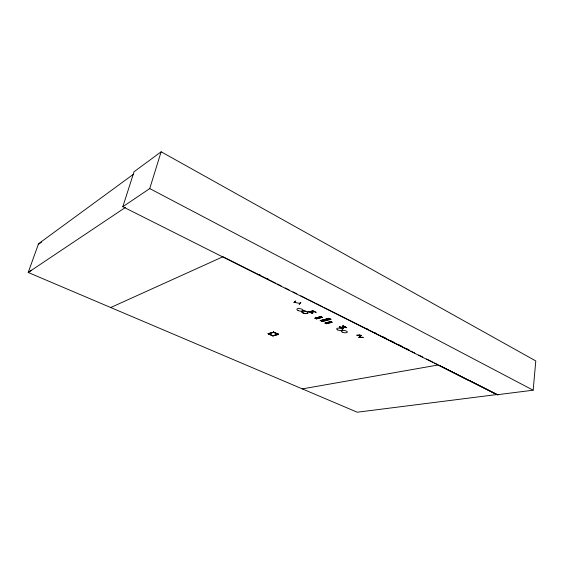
<?xml version="1.0" encoding="UTF-8"?>
<svg xmlns="http://www.w3.org/2000/svg" width="564" height="564" viewBox="0 0 564 564"><rect width="100%" height="100%" fill="white"/><g stroke="black" fill="none" stroke-linecap="round" stroke-linejoin="round"><path stroke-width="0.85" d="M363.265 337.455L358.598 337.272L363.188 337.293M533.149 390.203L535.8 360.946L161.142 151.786L134.063 171.745L122.811 206.741L497.222 394.737L533.149 390.203L149.742 188.573L122.811 206.741M273.547 332.083L278.644 334.339L272.927 335.94L268.02 333.691L273.723 332.104M497.222 394.737L469.452 380.531M468.649 380.39L439.173 365.324L440.745 366.114M361.383 335.39L356.695 335.199L361.298 335.256M359.43 335.087L359.36 335.573L359.197 335.087M359.374 335.531L359.268 335.108M342.834 325.703L346.585 327.557M343.286 328.41L339.331 326.789M344.505 326.528L341.206 327.388M341.622 327.592L344.921 326.739M315.981 312.273L312.04 310.475M308.783 311.307L312.752 313.224M310.567 312.146L313.788 311.187M314.226 311.561L311.004 312.364M295.014 301.359C293.781 303.235 301.409 303.277 299.442 303.192M295.134 301.373L294.958 301.923L295.55 301.507M295.374 301.952L295.571 301.528M278.094 334.198L272.729 335.686M278.602 334.346L272.934 335.784M273.787 332.288L268.33 333.817L273.787 332.274M273.159 335.862L268.069 333.592L272.983 335.869M359 335.354L360.798 337.307M149.742 188.573L161.142 151.786M273.279 332.161L278.193 334.445M308.741 311.455L312.534 313.464M293.872 302.607L295.642 301.007L294.14 302.699M313.718 311.335L310.306 312.23M312.061 311.92L312.456 312.111M312.033 311.955L312.667 311.984L312.244 311.829M299.139 304.151L300.894 302.572M343.307 327.31L342.933 327.127M38.246 244.543L41.546 242.069M133.372 174.304L38.542 243.74L28.2 272.475L357.231 412.214L497.11 394.518M312.682 312.047L312.322 311.85M31.45 270.241L28.2 272.475L125.497 207.397M326.098 323.722L332.288 322.284M331.033 321.649L324.934 323.137L330.962 321.543M329.517 318.406L320.105 320.662L329.038 318.279M330.673 318.998L321.769 321.388M322.136 321.572L331.146 319.351M315.918 318.723L322.002 317.208L316.044 318.723M316.27 318.829L322.255 317.335L321.804 317.116M320.789 316.608C302.981 321.684 333.345 313.351 315.339 318.441L314.895 318.216L320.902 316.587M360.96 337.307L359.162 335.354M110.558 307.599L223.006 256.726L275.676 283.184M311.18 312.646L314.409 311.688M316.115 312.393L311.991 310.51M315.142 318.336L321.127 316.7M320.655 320.831L329.552 318.427M321.804 321.402L330.708 319.012M331.209 321.67L325.04 323.045M342.982 325.851L346.55 327.754M340.966 327.472L344.28 326.605M345.09 327.014L341.798 327.881M302.262 388.899L438.397 364.936L434.47 362.955M343.074 327.148L342.672 327.212L343.116 327.388M278.461 334.353L273.427 332.118L278.63 334.332M308.607 311.504L312.71 313.422M342.975 325.83L346.733 327.698M277.248 283.974L281.175 285.955M285.109 287.929L289.036 289.903M292.97 291.877L296.897 293.851M300.831 295.825L307.119 298.983M308.691 299.773L314.98 302.931M316.552 303.721L322.841 306.879M324.413 307.669L409.316 350.322M410.888 351.111L414.815 353.085M418.749 355.059L422.676 357.033M426.61 359.007L432.898 362.166M258.728 274.358L260.3 275.154M266.589 278.313L268.161 279.102M366.452 328.502L368.024 329.298M374.313 332.457L375.885 333.246M382.173 336.412L386.107 338.386M390.041 340.36L393.968 342.334M397.902 344.315L401.836 346.289M405.763 348.263L408.914 349.849M442.317 366.903L498.082 395.004M299.35 304.25L300.668 302.466M322.227 317.342L316.369 318.949M332.048 322.164L326.119 323.722M339.493 326.718L343.243 328.601L339.493 326.718M302.896 312.851A3.208 1.191 11.9 0 0 307.979 313.013A3.222 1.198 11.9 0 0 303.735 310.912A3.222 1.198 11.9 0 0 302.882 312.851A3.222 1.198 11.9 0 0 308 313.013A3.208 1.191 11.9 0 0 303.742 310.926A3.208 1.191 11.9 0 0 302.896 312.851M298.053 310.482A3.222 1.206 12 0 0 303.15 310.637A3.222 1.206 12 0 0 298.871 308.529A3.222 1.206 12 0 0 298.053 310.482M342.249 332.083A3.109 1.114 10.7 0 0 347.283 332.295A3.109 1.114 10.7 0 0 343.321 330.349A3.109 1.114 10.7 0 0 342.249 332.083M337.73 329.877A3.116 1.121 10.8 0 0 342.764 330.081A3.116 1.121 10.8 0 0 338.774 328.114A3.116 1.121 10.8 0 0 337.73 329.877"/></g></svg>
